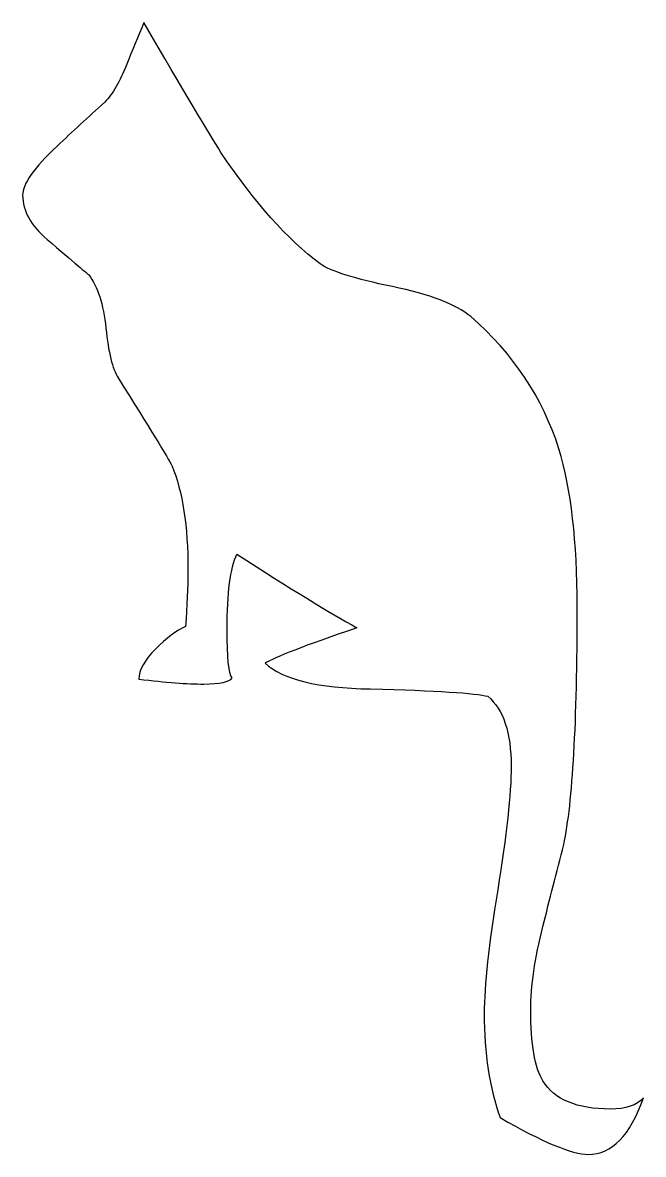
# Model space of a CAD drawing. Header units: centimetres. Extents: x -8.3 to -1, y -6.5 to 7.
import ezdxf

# ---------------------------------------------------------------- set-up
doc = ezdxf.new("R2010")
doc.units = ezdxf.units.CM
doc.header["$MEASUREMENT"] = 0
doc.layers.add('Layer 1', color=7, linetype='Continuous')

msp = doc.modelspace()

# ---------------------------------------------------------------- linework, layer by layer
at = {"layer": 'Layer 1'}
msp.add_open_spline([(-0.97262, -5.78507), (-1.1278, -6.23077), (-1.34577, -6.45363), (-1.62655, -6.45363), (-1.62655, -6.45363), (-1.82015, -6.45363), (-2.16876, -6.30836), (-2.67239, -6.01783), (-2.67239, -6.01783), (-2.7983, -5.66907), (-2.86126, -5.2575), (-2.86125, -4.78313), (-2.86125, -4.78313), (-2.86126, -4.45358), (-2.80798, -3.96435), (-2.70143, -3.31545), (-2.70143, -3.31545), (-2.59489, -2.66655), (-2.54161, -2.17747), (-2.54161, -1.84822), (-2.54161, -1.84822), (-2.54162, -1.45129), (-2.63368, -1.17538), (-2.81781, -1.0205), (-2.81781, -1.0205), (-2.96294, -0.98179), (-3.42785, -0.95267), (-4.21256, -0.93316), (-4.21256, -0.93316), (-4.83235, -0.92341), (-5.2488, -0.82174), (-5.46189, -0.62814), (-5.46189, -0.62814), (-5.3552, -0.56016), (-4.99195, -0.41977), (-4.37216, -0.20697), (-4.37216, -0.20697), (-4.69167, -0.03259), (-5.16619, 0.25794), (-5.79573, 0.66464), (-5.79573, 0.66464), (-5.87347, 0.50001), (-5.91233, 0.20474), (-5.91233, -0.22115), (-5.91233, -0.22115), (-5.91233, -0.56016), (-5.89283, -0.7539), (-5.85381, -0.80237), (-5.85381, -0.80237), (-5.88307, -0.85085), (-5.9945, -0.87508), (-6.18809, -0.87508), (-6.18809, -0.87508), (-6.38198, -0.87508), (-6.63867, -0.85572), (-6.95817, -0.817), (-6.95817, -0.817), (-6.95817, -0.71031), (-6.89278, -0.59164), (-6.76199, -0.461), (-6.76199, -0.461), (-6.63121, -0.33037), (-6.51261, -0.24081), (-6.40621, -0.19234), (-6.40621, -0.19234), (-6.38671, 0.04972), (-6.37695, 0.27257), (-6.37695, 0.47622), (-6.37695, 0.47622), (-6.37695, 0.99906), (-6.43991, 1.41063), (-6.56581, 1.71092), (-6.56581, 1.71092), (-6.61428, 1.80756), (-6.82738, 2.15618), (-7.20511, 2.75676), (-7.20511, 2.75676), (-7.27279, 2.86345), (-7.32119, 3.05963), (-7.3503, 3.34529), (-7.3503, 3.34529), (-7.37941, 3.63094), (-7.44717, 3.8416), (-7.55357, 3.97727), (-7.55357, 3.97727), (-7.56332, 3.98672), (-7.72795, 4.12711), (-8.04745, 4.39844), (-8.04745, 4.39844), (-8.24134, 4.56306), (-8.33828, 4.73744), (-8.33828, 4.92158), (-8.33828, 4.92158), (-8.33828, 5.05694), (-8.20262, 5.25053), (-7.93129, 5.50236), (-7.93129, 5.50236), (-7.74745, 5.67673), (-7.55859, 5.85111), (-7.3647, 6.0255), (-7.3647, 6.0255), (-7.26805, 6.12243), (-7.18101, 6.27258), (-7.10357, 6.47593), (-7.10357, 6.47593), (-7.03559, 6.64055), (-6.96776, 6.80517), (-6.90008, 6.96981), (-6.90008, 6.96981), (-6.42541, 6.15612), (-6.12025, 5.64273), (-5.98458, 5.42965), (-5.98458, 5.42965), (-5.58765, 4.83911), (-5.19544, 4.39858), (-4.80795, 4.10805), (-4.80795, 4.10805), (-4.68205, 4.02085), (-4.39639, 3.93122), (-3.95097, 3.83916), (-3.95097, 3.83916), (-3.50557, 3.74708), (-3.19567, 3.62834), (-3.02129, 3.48294), (-3.02129, 3.48294), (-2.51766, 3.04728), (-2.1689, 2.52443), (-1.97501, 1.9144), (-1.97501, 1.9144), (-1.8299, 1.43972), (-1.75734, 0.81491), (-1.75733, 0.03996), (-1.75733, 0.03996), (-1.75734, -1.33528), (-1.81054, -2.27472), (-1.91693, -2.77835), (-1.91693, -2.77835), (-2.00413, -3.10761), (-2.08644, -3.43198), (-2.16387, -3.75148), (-2.16387, -3.75148), (-2.26082, -4.12921), (-2.30929, -4.45846), (-2.30929, -4.73924), (-2.30929, -4.73924), (-2.3093, -5.14593), (-2.26082, -5.42686), (-2.16387, -5.58203), (-2.16387, -5.58203), (-2.02851, -5.80459), (-1.76221, -5.91586), (-1.36497, -5.91587), (-1.36497, -5.91587), (-1.18114, -5.91587), (-1.05035, -5.87227), (-0.97261, -5.78508), (-0.97261, -5.78508), (-0.97261, -5.78508), (-0.97262, -5.78507), (-0.97262, -5.78507)], degree=3, knots=[0, 0, 0, 0, 0.02439024, 0.02439024, 0.02439024, 0.02439024, 0.04878049, 0.04878049, 0.04878049, 0.04878049, 0.07317073, 0.07317073, 0.07317073, 0.07317073, 0.09756098, 0.09756098, 0.09756098, 0.09756098, 0.12195122, 0.12195122, 0.12195122, 0.12195122, 0.14634146, 0.14634146, 0.14634146, 0.14634146, 0.17073171, 0.17073171, 0.17073171, 0.17073171, 0.19512195, 0.19512195, 0.19512195, 0.19512195, 0.2195122, 0.2195122, 0.2195122, 0.2195122, 0.24390244, 0.24390244, 0.24390244, 0.24390244, 0.26829268, 0.26829268, 0.26829268, 0.26829268, 0.29268293, 0.29268293, 0.29268293, 0.29268293, 0.31707317, 0.31707317, 0.31707317, 0.31707317, 0.34146341, 0.34146341, 0.34146341, 0.34146341, 0.36585366, 0.36585366, 0.36585366, 0.36585366, 0.3902439, 0.3902439, 0.3902439, 0.3902439, 0.41463415, 0.41463415, 0.41463415, 0.41463415, 0.43902439, 0.43902439, 0.43902439, 0.43902439, 0.46341463, 0.46341463, 0.46341463, 0.46341463, 0.48780488, 0.48780488, 0.48780488, 0.48780488, 0.51219512, 0.51219512, 0.51219512, 0.51219512, 0.53658537, 0.53658537, 0.53658537, 0.53658537, 0.56097561, 0.56097561, 0.56097561, 0.56097561, 0.58536585, 0.58536585, 0.58536585, 0.58536585, 0.6097561, 0.6097561, 0.6097561, 0.6097561, 0.63414634, 0.63414634, 0.63414634, 0.63414634, 0.65853659, 0.65853659, 0.65853659, 0.65853659, 0.68292683, 0.68292683, 0.68292683, 0.68292683, 0.70731707, 0.70731707, 0.70731707, 0.70731707, 0.73170732, 0.73170732, 0.73170732, 0.73170732, 0.75609756, 0.75609756, 0.75609756, 0.75609756, 0.7804878, 0.7804878, 0.7804878, 0.7804878, 0.80487805, 0.80487805, 0.80487805, 0.80487805, 0.82926829, 0.82926829, 0.82926829, 0.82926829, 0.85365854, 0.85365854, 0.85365854, 0.85365854, 0.87804878, 0.87804878, 0.87804878, 0.87804878, 0.90243902, 0.90243902, 0.90243902, 0.90243902, 0.92682927, 0.92682927, 0.92682927, 0.92682927, 0.95121951, 0.95121951, 0.95121951, 0.95121951, 1, 1, 1, 1], dxfattribs=at)

doc.saveas('drawing.dxf')
